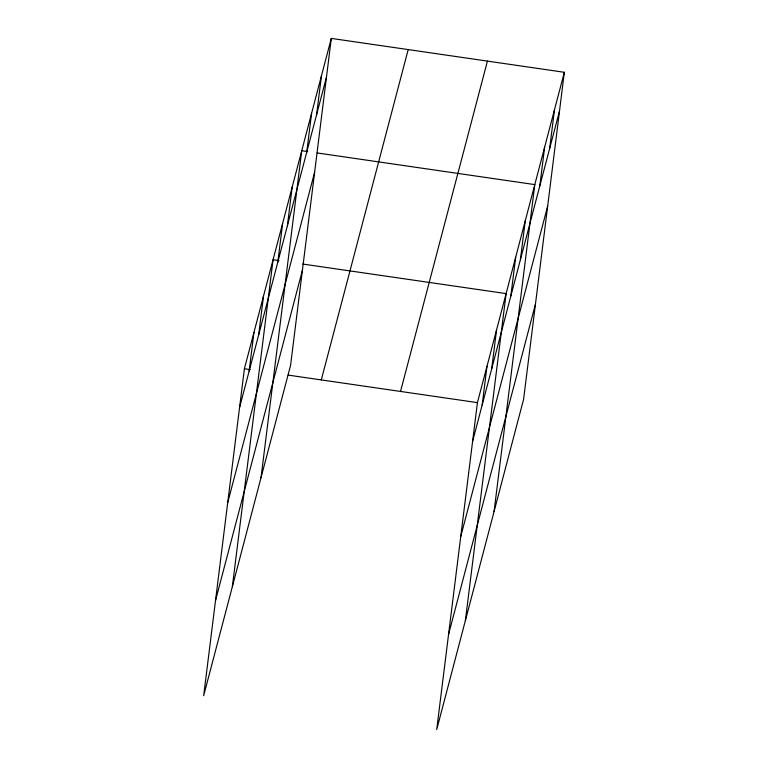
<?xml version="1.0" encoding="UTF-8"?>
<svg xmlns="http://www.w3.org/2000/svg" width="768" height="768" viewBox="0 0 768 768"><rect width="100%" height="100%" fill="white"/><g stroke="black" fill="none" stroke-linecap="round" stroke-linejoin="round"><path stroke-width="1.15" d="M331.296 38.4L244.397 368.736L203.664 695.712L290.573 365.376L331.296 38.4L564.336 72.288L523.603 399.264L436.704 729.6L477.427 402.624L564.336 72.288M249.13 371.165L253.949 332.4M258.682 334.829L263.51 296.064M232.349 586.704L273.072 259.728L278.986 260.582M277.805 262.157L282.634 223.392M287.366 225.811L292.195 187.056M261.024 477.696L301.747 150.71L307.67 151.574M306.768 152.045L311.597 113.28M316.618 114.605L321.446 75.84M482.16 405.053L486.989 366.288M491.722 368.707L496.55 329.942M465.379 620.592L506.112 293.606L302.65 264.029M510.835 296.035L515.664 257.27M520.397 259.699L525.226 220.934M494.054 511.574L534.787 184.598L317.136 152.947M539.808 185.923L544.637 147.158M549.658 148.483L554.486 109.718M239.568 407.501L326.467 77.165M227.722 502.608L314.621 172.272M215.51 600.605L302.419 270.269M321.293 379.92L408.202 49.584M400.531 391.44L487.43 61.104M472.598 441.389L559.507 111.053M460.752 536.496L547.661 206.16M448.55 634.493L535.45 304.157M244.397 368.736L250.31 369.6M288.173 375.101L477.427 402.624"/></g></svg>
